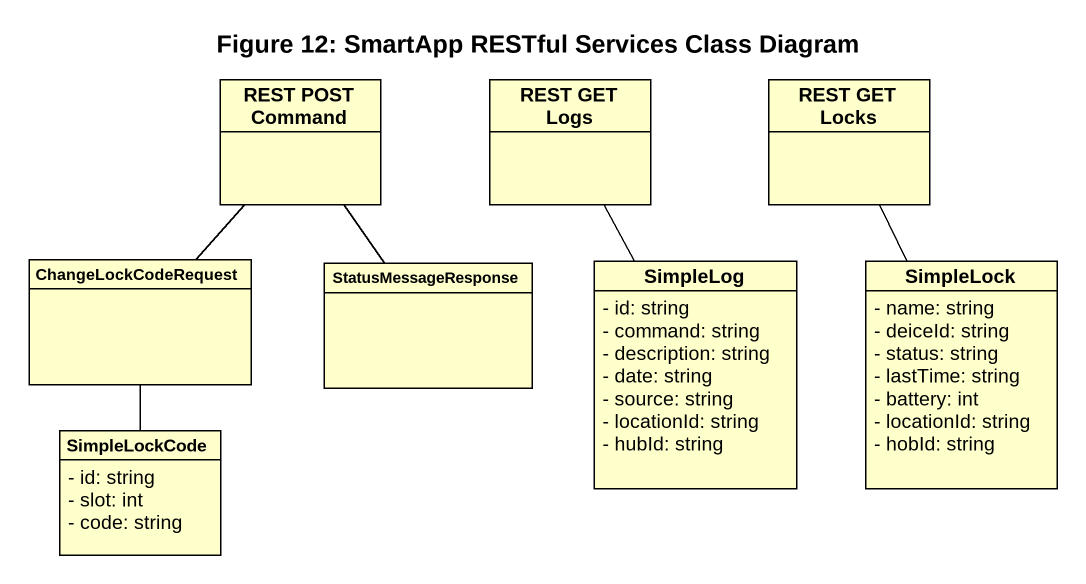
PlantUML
@startuml
title Figure 12: SmartApp RESTful Services Class Diagram
hide circle
hide empty members
skinparam classAttributeIconSize 0
class "REST POST Command" as REST_POST_Command
class "REST GET Logs" as REST_GET_Logs
class "REST GET Locks" as REST_GET_Locks
class ChangeLockCodeRequest
class StatusMessageResponse
class SimpleLog {
  - id: string
  - command: string
  - description: string
  - date: string
  - source: string
  - locationId: string
  - hubId: string
}
class SimpleLock {
  - name: string
  - deiceId: string
  - status: string
  - lastTime: string
  - battery: int
  - locationId: string
  - hobId: string
}
class SimpleLockCode {
  - id: string
  - slot: int
  - code: string
}
ChangeLockCodeRequest -up- REST_POST_Command
StatusMessageResponse -up- REST_POST_Command
SimpleLog -up- REST_GET_Logs
SimpleLock -up- REST_GET_Locks
SimpleLockCode -up- ChangeLockCodeRequest
@enduml
